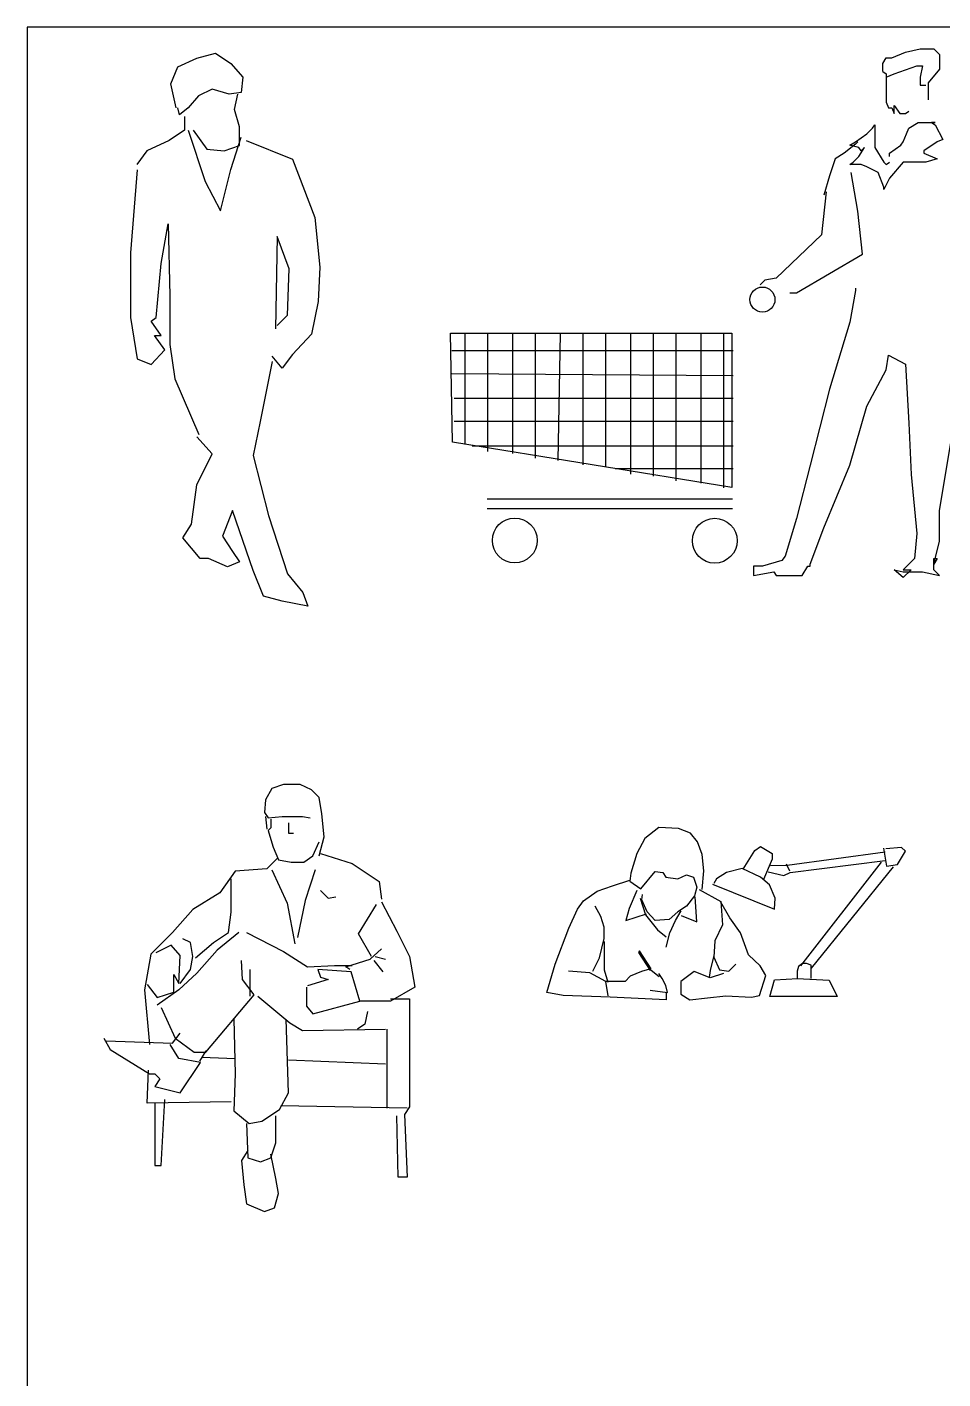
# Model space of a CAD drawing. Extents: x -3257 to 6743, y 13293 to 23293.
# Drawn here: x -3257 to -449, y 19147 to 23293 of the extents above; entities that cross this region are included whole.
import ezdxf

# ---------------------------------------------------------------- set-up
doc = ezdxf.new("R2010")
doc.units = 0
doc.header["$LTSCALE"] = 1270
doc.header["$MEASUREMENT"] = 0
doc.layers.get('0').update_dxf_attribs({"linetype": 'CONTINUOUS'})

msp = doc.modelspace()

# ---------------------------------------------------------------- linework, layer by layer
at = {"linetype": 'Continuous'}
for p, q in [((-605.5, 23198.4), (-563.7, 23215.8)), ((-563.7, 23215.8), (-518.5, 23226.3)), ((-518.5, 23226.3), (-476.7, 23226.3)), ((-476.7, 23226.3), (-459.3, 23208.9)), ((-2794.8, 23170.8), (-2737, 23197.1)), ((-2737, 23197.1), (-2679.3, 23212.8)), ((-2679.3, 23212.8), (-2632, 23181.3)), ((-2632, 23181.3), (-2595.3, 23139.3)), ((-633.3, 23181), (-622.9, 23198.4)), ((-633.3, 23174.1), (-633.3, 23181)), ((-633.3, 23156.7), (-633.3, 23174.1)), ((-622.9, 23198.4), (-615.9, 23198.4)), ((-615.9, 23198.4), (-605.5, 23198.4)), ((-598.5, 23149.7), (-528.9, 23174.1)), ((-528.9, 23174.1), (-511.5, 23174.1)), ((-511.5, 23174.1), (-518.5, 23139.3)), ((-459.3, 23208.9), (-459.3, 23174.1)), ((-459.3, 23174.1), (-459.3, 23163.6)), ((-2815.8, 23118.3), (-2794.8, 23170.8)), ((-2595.3, 23139.3), (-2600.5, 23092)), ((-633.3, 23156.7), (-622.9, 23149.7)), ((-622.9, 23149.7), (-622.9, 23139.3)), ((-622.9, 23139.3), (-598.5, 23149.7)), ((-622.9, 23139.3), (-622.9, 23132.3)), ((-622.9, 23132.3), (-622.9, 23080.1)), ((-518.5, 23139.3), (-518.5, 23114.9)), ((-459.3, 23163.6), (-494.1, 23121.9)), ((-2800.1, 23044.8), (-2815.8, 23118.3)), ((-2689.8, 23102.5), (-2731.8, 23081.5)), ((-2637.3, 23086.8), (-2689.8, 23102.5)), ((-2600.5, 23092), (-2637.3, 23086.8)), ((-518.5, 23114.9), (-501.1, 23114.9)), ((-494.1, 23121.9), (-494.1, 23069.7)), ((-2731.8, 23081.5), (-2763.3, 23044.8)), ((-2621.5, 23039.5), (-2611, 23086.8)), ((-622.9, 23080.1), (-622.9, 23062.7)), ((-622.9, 23062.7), (-615.9, 23045.3)), ((-598.5, 23027.9), (-598.5, 23052.3)), ((-598.5, 23052.3), (-581.1, 23027.9)), ((-2789.6, 23023.8), (-2794.8, 23044.8)), ((-2763.3, 23044.8), (-2789.6, 23023.8)), ((-2773.8, 23018.5), (-2773.8, 22976.5)), ((-2605.8, 22987), (-2621.5, 23039.5)), ((-615.9, 23045.3), (-605.5, 23045.3)), ((-605.5, 23045.3), (-598.5, 23027.9)), ((-581.1, 23027.9), (-563.7, 23027.9)), ((-563.7, 23027.9), (-553.3, 23034.9)), ((-2773.8, 22976.5), (-2821.1, 22945)), ((-2763.3, 22976.5), (-2710.8, 22819)), ((-2747.6, 22976.5), (-2705.5, 22918.7)), ((-2605.8, 22929.2), (-2605.8, 22987)), ((-682, 22965.3), (-671.6, 22975.7)), ((-671.6, 22975.7), (-664.6, 22982.7)), ((-664.6, 22982.7), (-657.7, 22993.1)), ((-657.7, 22993.1), (-657.7, 22965.3)), ((-560.2, 22965.3), (-553.3, 22982.7)), ((-553.3, 22982.7), (-525.4, 23000.1)), ((-525.4, 23000.1), (-473.2, 23000.1)), ((-473.2, 23000.1), (-483.7, 23000.1)), ((-483.7, 23000.1), (-473.2, 22993.1)), ((-473.2, 22993.1), (-448.9, 22947.9)), ((-2821.1, 22945), (-2889.3, 22913.5)), ((-2653, 22913.5), (-2605.8, 22929.2)), ((-2632, 22855.7), (-2600.5, 22955.5)), ((-2584.8, 22945), (-2443, 22887.2)), ((-716.8, 22933.9), (-751.6, 22906.1)), ((-734.2, 22930.5), (-716.8, 22940.9)), ((-706.4, 22923.5), (-734.2, 22930.5)), ((-716.8, 22940.9), (-682, 22965.3)), ((-709.9, 22940.9), (-716.8, 22933.9)), ((-657.7, 22965.3), (-657.7, 22923.5)), ((-612.4, 22906.1), (-577.6, 22930.5)), ((-577.6, 22930.5), (-570.7, 22940.9)), ((-570.7, 22940.9), (-560.2, 22965.3)), ((-466.3, 22940.9), (-508, 22913.1)), ((-448.9, 22947.9), (-466.3, 22940.9)), ((-2889.3, 22913.5), (-2920.8, 22871.5)), ((-2705.5, 22918.7), (-2653, 22913.5)), ((-2443, 22887.2), (-2374.7, 22708.7)), ((-779.5, 22888.7), (-796.9, 22836.5)), ((-751.6, 22906.1), (-779.5, 22888.7)), ((-723.8, 22878.3), (-706.4, 22895.7)), ((-706.4, 22895.7), (-689, 22923.5)), ((-699.4, 22913.1), (-706.4, 22923.5)), ((-689, 22923.5), (-699.4, 22913.1)), ((-657.7, 22923.5), (-629.8, 22878.3)), ((-612.4, 22895.7), (-612.4, 22906.1)), ((-508, 22913.1), (-508, 22906.1)), ((-508, 22906.1), (-466.3, 22888.7)), ((-466.3, 22888.7), (-501.1, 22878.3)), ((-2919.1, 22854.5), (-2940.1, 22600.7)), ((-2663.5, 22729.7), (-2632, 22855.7)), ((-734.2, 22871.3), (-723.8, 22878.3)), ((-699.4, 22871.3), (-734.2, 22871.3)), ((-709.9, 22728.6), (-730.8, 22846.9)), ((-682, 22864.3), (-699.4, 22871.3)), ((-647.2, 22846.9), (-682, 22864.3)), ((-629.8, 22801.7), (-647.2, 22846.9)), ((-629.8, 22878.3), (-622.9, 22871.3)), ((-622.9, 22871.3), (-612.4, 22878.3)), ((-570.7, 22878.3), (-612.4, 22829.5)), ((-501.1, 22878.3), (-570.7, 22878.3)), ((-2710.8, 22819), (-2663.5, 22729.7)), ((-796.9, 22836.5), (-814.3, 22777.3)), ((-612.4, 22829.5), (-629.8, 22794.7)), ((-629.8, 22794.7), (-629.8, 22801.7)), ((-807.3, 22787.8), (-821.2, 22655.5)), ((-696, 22596.4), (-709.9, 22728.6)), ((-2845.5, 22567.6), (-2824.5, 22689)), ((-2824.5, 22689), (-2819.2, 22468.2)), ((-2374.7, 22708.7), (-2358.9, 22556.4)), ((-2490.2, 22650.9), (-2495.5, 22367.3)), ((-2453.5, 22551.1), (-2490.2, 22650.9)), ((-821.2, 22655.5), (-960.4, 22523.3)), ((-2940.1, 22600.7), (-2940.1, 22402)), ((-897.8, 22478.1), (-696, 22596.4)), ((-2861.3, 22402), (-2845.5, 22567.6)), ((-2458.7, 22409.3), (-2453.5, 22551.1)), ((-2358.9, 22556.4), (-2364.2, 22451.4)), ((-995.2, 22516.3), (-1009.2, 22502.4)), ((-960.4, 22523.3), (-995.2, 22516.3)), ((-2819.2, 22468.2), (-2819.2, 22319.2)), ((-918.7, 22478.1), (-897.8, 22478.1)), ((-716.8, 22485), (-734.2, 22387.6)), ((-716.8, 22492), (-716.8, 22485)), ((-2364.2, 22451.4), (-2385.2, 22351.6)), ((-2940.1, 22402), (-2919.1, 22275.1)), ((-2877, 22391), (-2861.3, 22402)), ((-2845.5, 22346.8), (-2877, 22391)), ((-2490.2, 22377.8), (-2458.7, 22409.3)), ((-734.2, 22387.6), (-796.9, 22182.3)), ((-2866.5, 22346.8), (-2845.5, 22346.8)), ((-2835, 22302.7), (-2866.5, 22346.8)), ((-2385.2, 22351.6), (-2443, 22288.6)), ((-1952.2, 22020.4), (-1959.2, 22354.5)), ((-1959.2, 22354.5), (-1096.2, 22354.5)), ((-1914, 22012.6), (-1914, 22353.6)), ((-1844.4, 21991.7), (-1844.4, 22353.6)), ((-1767.8, 21984.8), (-1767.8, 22353.6)), ((-1698.2, 21970.8), (-1698.2, 22353.6)), ((-1628.6, 21963.9), (-1621.6, 22353.6)), ((-1552, 21950), (-1552, 22353.6)), ((-1482.4, 21943), (-1482.4, 22353.6)), ((-1405.9, 21922.1), (-1405.9, 22353.6)), ((-1336.3, 21915.2), (-1336.3, 22353.6)), ((-1266.7, 21901.2), (-1266.7, 22353.6)), ((-1190.1, 21894.3), (-1190.1, 22353.6)), ((-1120.5, 21880.4), (-1120.5, 22353.6)), ((-1096.2, 22354.5), (-1096.2, 21881.2)), ((-2877, 22258.5), (-2835, 22302.7)), ((-2819.2, 22319.2), (-2803.5, 22214.4)), ((-2919.1, 22275.1), (-2877, 22258.5)), ((-2506, 22267.6), (-2542.7, 22083.8)), ((-2474.5, 22246.6), (-2506, 22283.3)), ((-2443, 22288.6), (-2474.5, 22246.6)), ((-1954.9, 22300.6), (-1091.8, 22300.6)), ((-622.9, 22241.4), (-615.9, 22286.7)), ((-615.9, 22286.7), (-563.7, 22258.8)), ((-1954.9, 22231), (-1091.8, 22224)), ((-682, 22130.1), (-622.9, 22241.4)), ((-563.7, 22258.8), (-553.3, 22077.9)), ((-2803.5, 22214.4), (-2729.9, 22043.3)), ((-796.9, 22182.3), (-856, 21949.1)), ((-1947.9, 22154.4), (-1091.8, 22154.4)), ((-734.2, 21949.1), (-682, 22130.1)), ((-2542.7, 22083.8), (-2563.8, 21978.7)), ((-1947.9, 22084.8), (-1091.8, 22084.8)), ((-553.3, 22077.9), (-546.3, 21921.3)), ((-2689.8, 21984), (-2737, 22036.5)), ((-1096.2, 21881.2), (-1952.2, 22020.4)), ((-459.3, 21809.9), (-424.5, 22018.7)), ((-2737, 21889.5), (-2689.8, 21984)), ((-2563.8, 21978.7), (-2516.5, 21794.9)), ((-1892.2, 22008.3), (-1091.8, 22008.3)), ((-1453.7, 21938.7), (-1091.8, 21938.7)), ((-856, 21949.1), (-897.8, 21785.5)), ((-814.3, 21757.7), (-734.2, 21949.1)), ((-2752.8, 21768.7), (-2737, 21889.5)), ((-546.3, 21921.3), (-528.9, 21740.3)), ((-2626.8, 21810.7), (-2658.3, 21731.9)), ((-2605.8, 21747.7), (-2626.8, 21810.7)), ((-1094.4, 21845.6), (-1846.1, 21845.6)), ((-1094.4, 21815.1), (-1846.1, 21815.1)), ((-459.3, 21740.3), (-459.3, 21809.9)), ((-2779.1, 21726.7), (-2752.8, 21768.7)), ((-2516.5, 21794.9), (-2458.7, 21616.4)), ((-897.8, 21785.5), (-932.6, 21670.7)), ((-2726.5, 21663.6), (-2779.1, 21726.7)), ((-2658.3, 21731.9), (-2626.8, 21684.7)), ((-2563.8, 21626.9), (-2605.8, 21747.7)), ((-856, 21646.3), (-814.3, 21757.7)), ((-528.9, 21740.3), (-535.9, 21663.7)), ((-459.3, 21715.9), (-459.3, 21740.3)), ((-2626.8, 21684.7), (-2605.8, 21653.1)), ((-476.7, 21646.3), (-459.3, 21715.9)), ((-2700.3, 21663.6), (-2726.5, 21663.6)), ((-2642.5, 21637.4), (-2700.3, 21663.6)), ((-2605.8, 21653.1), (-2642.5, 21637.4)), ((-1019.6, 21639.4), (-1030, 21639.4)), ((-1030, 21639.4), (-1030, 21611.5)), ((-1002.2, 21639.4), (-1019.6, 21639.4)), ((-943, 21656.8), (-1002.2, 21639.4)), ((-932.6, 21670.7), (-943, 21656.8)), ((-880.4, 21611.5), (-863, 21639.4)), ((-863, 21639.4), (-856, 21639.4)), ((-856, 21639.4), (-856, 21646.3)), ((-535.9, 21663.7), (-570.7, 21628.9)), ((-476.7, 21628.9), (-476.7, 21663.7)), ((-476.7, 21663.7), (-466.3, 21663.7)), ((-466.3, 21663.7), (-476.7, 21646.3)), ((-2532.2, 21548.1), (-2563.8, 21626.9)), ((-2458.7, 21616.4), (-2411.5, 21558.6)), ((-1030, 21611.5), (-967.4, 21622)), ((-967.4, 21622), (-960.4, 21611.5)), ((-960.4, 21611.5), (-880.4, 21611.5)), ((-570.7, 21604.6), (-598.5, 21628.9)), ((-598.5, 21628.9), (-570.7, 21622)), ((-570.7, 21628.9), (-546.3, 21628.9)), ((-546.3, 21628.9), (-570.7, 21604.6)), ((-570.7, 21622), (-518.5, 21622)), ((-518.5, 21622), (-511.5, 21622)), ((-511.5, 21622), (-459.3, 21611.5)), ((-459.3, 21611.5), (-476.7, 21628.9)), ((-2411.5, 21558.6), (-2395.7, 21516.6)), ((-2474.5, 21532.4), (-2532.2, 21548.1)), ((-2395.7, 21516.6), (-2474.5, 21532.4)), ((-2506.1, 20958.2), (-2525.6, 20923)), ((-2470.9, 20969.9), (-2506.1, 20958.2)), ((-2420.1, 20969.9), (-2470.9, 20969.9)), ((-2385, 20954.3), (-2420.1, 20969.9)), ((-2361.5, 20930.8), (-2385, 20954.3)), ((-2525.6, 20923), (-2529.5, 20883.9)), ((-2353.7, 20880.1), (-2361.5, 20930.8)), ((-2529.5, 20883.9), (-2517.8, 20868.3)), ((-2525.6, 20872.2), (-2521.7, 20833.1)), ((-2517.8, 20868.3), (-2474.8, 20872.2)), ((-2510, 20864.4), (-2510, 20837.1)), ((-2474.8, 20872.2), (-2412.3, 20872.2)), ((-2455.3, 20852.7), (-2455.3, 20821.4)), ((-2412.3, 20872.2), (-2388.9, 20868.3)), ((-2345.9, 20809.7), (-2353.7, 20880.1)), ((-2510, 20837.1), (-2517.8, 20829.3)), ((-2517.8, 20829.3), (-2510, 20801.9)), ((-2455.3, 20821.4), (-2439.7, 20821.4)), ((-1320.4, 20838.7), (-1363, 20805)), ((-1260, 20835.2), (-1320.4, 20838.7)), ((-1222.7, 20821), (-1260, 20835.2)), ((-1201.4, 20794.3), (-1222.7, 20821)), ((-2510, 20801.9), (-2502.2, 20778.5)), ((-2502.2, 20778.5), (-2486.6, 20739.4)), ((-2381.1, 20751.1), (-2361.5, 20794.1)), ((-2361.5, 20751.1), (-2345.9, 20809.7)), ((-1363, 20805), (-1387.8, 20758.8)), ((-1187.2, 20755.3), (-1201.4, 20794.3)), ((-1025.5, 20767.7), (-1007.8, 20780.1)), ((-1007.8, 20780.1), (-972.3, 20758.8)), ((-631.3, 20774.8), (-622.4, 20719.7)), ((-576.2, 20776.6), (-624.2, 20773)), ((-563.8, 20765.9), (-576.2, 20776.6)), ((-2490.5, 20743.3), (-2521.7, 20712)), ((-2486.6, 20739.4), (-2447.5, 20731.6)), ((-2447.5, 20731.6), (-2408.4, 20731.6)), ((-2408.4, 20731.6), (-2381.1, 20751.1)), ((-2357.6, 20758.9), (-2259.9, 20727.7)), ((-2259.9, 20727.7), (-2177.9, 20673)), ((-1387.8, 20758.8), (-1405.6, 20698.4)), ((-1181.8, 20705.5), (-1187.2, 20755.3)), ((-1061.1, 20710.9), (-1025.5, 20767.7)), ((-972.3, 20741), (-998.9, 20678.9)), ((-972.3, 20758.8), (-972.3, 20741)), ((-926.1, 20723.3), (-625.9, 20764.1)), ((-917.2, 20700.2), (-625.9, 20737.5)), ((-638.4, 20732.2), (-885.2, 20414.3)), ((-588.6, 20725.1), (-563.8, 20765.9)), ((-2619.4, 20704.2), (-2666.3, 20637.8)), ((-2521.7, 20712), (-2619.4, 20704.2)), ((-2506.1, 20708.1), (-2459.2, 20606.5)), ((-2373.2, 20708.1), (-2404.5, 20614.3)), ((-1405.6, 20698.4), (-1409.2, 20673.6)), ((-1375.4, 20650.5), (-1331, 20703.8)), ((-1331, 20703.8), (-1307.9, 20700.2)), ((-1307.9, 20700.2), (-1299, 20686)), ((-1299, 20686), (-1261.7, 20680.7)), ((-1261.7, 20680.7), (-1235.1, 20693.1)), ((-1235.1, 20693.1), (-1213.8, 20686)), ((-1213.8, 20686), (-1203.1, 20655.8)), ((-1187.2, 20648.7), (-1181.8, 20705.5)), ((-1112.6, 20700.2), (-1142.8, 20680.7)), ((-1064.6, 20712.6), (-1112.6, 20700.2)), ((-1007.8, 20686), (-1064.6, 20712.6)), ((-981.1, 20662.9), (-1007.8, 20686)), ((-984.7, 20702), (-936.7, 20691.3)), ((-977.6, 20721.5), (-927.9, 20723.3)), ((-936.7, 20691.3), (-917.2, 20700.2)), ((-929.6, 20726.8), (-919, 20705.5)), ((-601.1, 20718), (-853.3, 20407.2)), ((-622.4, 20719.7), (-588.6, 20725.1)), ((-2631.1, 20579.2), (-2631.1, 20680.8)), ((-2357.6, 20645.6), (-2334.2, 20622.2)), ((-2177.9, 20673), (-2170.1, 20618.3)), ((-1508.6, 20643.4), (-1462.4, 20659.4)), ((-1462.4, 20659.4), (-1409.2, 20677.1)), ((-1387.8, 20645.1), (-1410.9, 20590.1)), ((-1409.2, 20673.6), (-1375.4, 20650.5)), ((-1203.1, 20655.8), (-1210.2, 20629.2)), ((-1196, 20648.7), (-1130.3, 20611.4)), ((-1155.2, 20664.7), (-965.2, 20588.3)), ((-1142.8, 20680.7), (-1151.6, 20666.5)), ((-963.4, 20622.1), (-981.1, 20662.9)), ((-2666.3, 20637.8), (-2748.4, 20587)), ((-2459.2, 20606.5), (-2435.8, 20481.5)), ((-2404.5, 20614.3), (-2428, 20501)), ((-2334.2, 20622.2), (-2310.7, 20626.1)), ((-2240.4, 20512.8), (-2185.7, 20602.6)), ((-2170.1, 20610.5), (-2123.2, 20520.6)), ((-1569, 20588.3), (-1551.2, 20613.2)), ((-1551.2, 20613.2), (-1508.6, 20643.4)), ((-1377.2, 20622.1), (-1361.2, 20570.5)), ((-1371.9, 20616.7), (-1370.1, 20632.7)), ((-1355.9, 20579.4), (-1371.9, 20616.7)), ((-1210.2, 20629.2), (-1235.1, 20597.2)), ((-1203.1, 20549.2), (-1208.5, 20625.6)), ((-1130.3, 20611.4), (-1125, 20540.4)), ((-1101.9, 20561.7), (-1130.3, 20609.6)), ((-965.2, 20588.3), (-963.4, 20622.1)), ((-2748.4, 20587), (-2810.9, 20516.7)), ((-2638.9, 20516.7), (-2631.1, 20579.2)), ((-1595.6, 20529.7), (-1569, 20588.3)), ((-1498, 20565.2), (-1515.7, 20597.2)), ((-1487.3, 20533.3), (-1498, 20565.2)), ((-1410.9, 20590.1), (-1421.6, 20552.8)), ((-1421.6, 20552.8), (-1357.7, 20574.1)), ((-1361.2, 20570.5), (-1323.9, 20524.4)), ((-1331, 20552.8), (-1355.9, 20579.4)), ((-1261.7, 20579.4), (-1288.4, 20556.3)), ((-1268.9, 20552.8), (-1251.1, 20583)), ((-1235.1, 20597.2), (-1261.7, 20579.4)), ((-1251.1, 20568.8), (-1203.1, 20549.2)), ((-1069.9, 20515.5), (-1101.9, 20561.7)), ((-2123.2, 20520.6), (-2084.1, 20442.4)), ((-1638.3, 20419.6), (-1595.6, 20529.7)), ((-1487.3, 20497.7), (-1487.3, 20533.3)), ((-1288.4, 20556.3), (-1331, 20552.8)), ((-1323.9, 20524.4), (-1297.3, 20503.1)), ((-1286.6, 20515.5), (-1268.9, 20552.8)), ((-1125, 20540.4), (-1148.1, 20490.6)), ((-2810.9, 20516.7), (-2877.3, 20450.2)), ((-2756.2, 20485.4), (-2779.6, 20497.1)), ((-2748.4, 20442.4), (-2756.2, 20485.4)), ((-2740.5, 20438.5), (-2685.8, 20485.4)), ((-2685.8, 20485.4), (-2638.9, 20516.7)), ((-2607.7, 20516.7), (-2674.1, 20462)), ((-2584.2, 20516.7), (-2470.9, 20458.1)), ((-2201.3, 20442.4), (-2240.4, 20512.8)), ((-1501.5, 20439.1), (-1487.3, 20497.7)), ((-1487.3, 20488.9), (-1487.3, 20401.8)), ((-1297.3, 20471.1), (-1286.6, 20515.5)), ((-1148.1, 20490.6), (-1151.6, 20440.9)), ((-1045.1, 20448), (-1069.9, 20515.5)), ((-2877.3, 20450.2), (-2896.8, 20340.9)), ((-2814.8, 20477.6), (-2861.7, 20454.2)), ((-2787.4, 20446.3), (-2814.8, 20477.6)), ((-2791.3, 20360.4), (-2787.4, 20446.3)), ((-2756.2, 20403.4), (-2748.4, 20442.4)), ((-2674.1, 20462), (-2736.6, 20391.7)), ((-2470.9, 20458.1), (-2396.7, 20411.2)), ((-2205.2, 20434.6), (-2170.1, 20465.9)), ((-2189.6, 20442.4), (-2158.4, 20434.6)), ((-2084.1, 20442.4), (-2068.5, 20348.7)), ((-1522.8, 20398.3), (-1501.5, 20439.1)), ((-1379, 20460.4), (-1382.5, 20455.1)), ((-1382.5, 20455.1), (-1347, 20400.1)), ((-1343.4, 20405.4), (-1379, 20460.4)), ((-1151.6, 20446.2), (-1162.3, 20400.1)), ((-1151.6, 20440.9), (-1133.9, 20401.8)), ((-1009.6, 20414.3), (-1045.1, 20448)), ((-2787.4, 20360.4), (-2756.2, 20403.4)), ((-2596, 20372.1), (-2599.9, 20430.7)), ((-2572.5, 20321.3), (-2572.5, 20403.4)), ((-2396.7, 20411.2), (-2314.6, 20415.1)), ((-2365.4, 20403.4), (-2357.6, 20379.9)), ((-2263.8, 20395.5), (-2365.4, 20403.4)), ((-2314.6, 20415.1), (-2259.9, 20415.1)), ((-2279.5, 20411.2), (-2205.2, 20434.6)), ((-2267.8, 20403.4), (-2279.5, 20411.2)), ((-2236.5, 20305.7), (-2263.8, 20395.5)), ((-2193.5, 20430.7), (-2166.2, 20395.5)), ((-1663.1, 20332.6), (-1638.3, 20419.6)), ((-1531.7, 20392.9), (-1597.4, 20398.3)), ((-1487.3, 20401.8), (-1476.6, 20364.5)), ((-1373.6, 20396.5), (-1407.4, 20382.3)), ((-1348.8, 20403.6), (-1373.6, 20396.5)), ((-1318.6, 20380.5), (-1348.8, 20403.6)), ((-1212, 20396.5), (-1252.9, 20366.3)), ((-1162.3, 20377), (-1212, 20396.5)), ((-1162.3, 20400.1), (-1165.8, 20378.7)), ((-1133.9, 20401.8), (-1105.5, 20398.3)), ((-1105.5, 20398.3), (-1084.2, 20419.6)), ((-991.8, 20384.1), (-1009.6, 20414.3)), ((-892.3, 20412.5), (-895.9, 20398.3)), ((-895.9, 20398.3), (-895.9, 20375.2)), ((-879.9, 20421.4), (-892.3, 20412.5)), ((-867.5, 20421.4), (-879.9, 20421.4)), ((-853.3, 20416), (-867.5, 20421.4)), ((-853.3, 20375.2), (-853.3, 20416)), ((-2889, 20356.5), (-2857.7, 20317.4)), ((-2806.9, 20333), (-2806.9, 20387.7)), ((-2806.9, 20387.7), (-2791.3, 20360.4)), ((-2736.6, 20391.7), (-2791.3, 20340.9)), ((-2560.8, 20325.2), (-2596, 20372.1)), ((-2334.2, 20372.1), (-2396.7, 20352.6)), ((-2357.6, 20379.9), (-2334.2, 20372.1)), ((-1482, 20366.3), (-1531.7, 20392.9)), ((-1483.7, 20366.3), (-1476.6, 20321.9)), ((-1423.4, 20366.3), (-1482, 20366.3)), ((-1407.4, 20382.3), (-1423.4, 20366.3)), ((-1309.7, 20375.2), (-1320.4, 20391.2)), ((-1299, 20353.9), (-1309.7, 20375.2)), ((-1293.7, 20332.6), (-1299, 20353.9)), ((-1252.9, 20366.3), (-1252.9, 20327.2)), ((-1121.4, 20391.2), (-1162.3, 20377)), ((-1011.3, 20323.7), (-991.8, 20384.1)), ((-979.4, 20320.1), (-965.2, 20371.6)), ((-965.2, 20371.6), (-894.1, 20375.2)), ((-895.9, 20375.2), (-798.2, 20369.9)), ((-798.2, 20369.9), (-773.3, 20320.1)), ((-2896.8, 20340.9), (-2881.2, 20172.8)), ((-2791.3, 20340.9), (-2857.7, 20294)), ((-2857.7, 20317.4), (-2806.9, 20333)), ((-2709.3, 20149.4), (-2560.8, 20325.2)), ((-2549.1, 20321.3), (-2451.4, 20239.3)), ((-2400.6, 20348.7), (-2400.6, 20290.1)), ((-2068.5, 20348.7), (-2142.7, 20305.7)), ((-2142.7, 20313.5), (-2084.1, 20313.5)), ((-2084.1, 20313.5), (-2084.1, 19981.4)), ((-1613.4, 20323.7), (-1663.1, 20332.6)), ((-1469.5, 20318.4), (-1613.4, 20323.7)), ((-1297.3, 20309.5), (-1469.5, 20318.4)), ((-1347, 20339.7), (-1293.7, 20332.6)), ((-1297.3, 20332.6), (-1297.3, 20309.5)), ((-1252.9, 20327.2), (-1224.5, 20309.5)), ((-1224.5, 20309.5), (-1171.2, 20316.6)), ((-1171.2, 20316.6), (-1114.3, 20321.9)), ((-1114.3, 20321.9), (-1036.2, 20318.4)), ((-1036.2, 20318.4), (-1011.3, 20323.7)), ((-773.3, 20320.1), (-979.4, 20320.1)), ((-2846, 20286.2), (-2803, 20192.4)), ((-2400.6, 20290.1), (-2381.1, 20266.6)), ((-2381.1, 20266.6), (-2236.5, 20305.7)), ((-2142.7, 20305.7), (-2236.5, 20305.7)), ((-2213.1, 20274.4), (-2220.9, 20235.4)), ((-2623.3, 20251), (-2619.4, 20083)), ((-2455.3, 20024.4), (-2463.1, 20251)), ((-2451.4, 20239.3), (-2412.3, 20215.8)), ((-2220.9, 20235.4), (-2244.3, 20219.7)), ((-3021.8, 20192.4), (-3002.3, 20157.2)), ((-2810.9, 20176.7), (-2787.4, 20208)), ((-2803, 20192.4), (-2744.4, 20149.4)), ((-2412.3, 20215.8), (-2158.4, 20219.7)), ((-2154.4, 20219.7), (-2154.4, 19977.5)), ((-3014, 20184.6), (-2810.9, 20176.7)), ((-3002.3, 20157.2), (-2881.2, 20083)), ((-2791.3, 20129.9), (-2818.7, 20172.8)), ((-2744.4, 20149.4), (-2709.3, 20149.4)), ((-2709.3, 20153.3), (-2728.8, 20122.1)), ((-2724.9, 20118.1), (-2791.3, 20129.9)), ((-2787.4, 20024.4), (-2724.9, 20118.1)), ((-2721, 20133.8), (-2619.4, 20129.9)), ((-2455.3, 20125.9), (-2158.4, 20114.2)), ((-2889, 19993.1), (-2885.1, 20094.7)), ((-2881.2, 20083), (-2865.6, 20083)), ((-2865.6, 20083), (-2849.9, 20067.3)), ((-2849.9, 20067.3), (-2865.6, 20043.9)), ((-2619.4, 20083), (-2623.3, 19969.7)), ((-2865.6, 20043.9), (-2787.4, 20024.4)), ((-2482.7, 19973.6), (-2455.3, 20024.4)), ((-2631.1, 19997), (-2889, 19993.1)), ((-2865.6, 19993.1), (-2865.6, 19801.7)), ((-2846, 19801.7), (-2834.3, 20004.8)), ((-2091.9, 19977.5), (-2478.8, 19985.3)), ((-2084.1, 19981.4), (-2099.7, 19957.9)), ((-2623.3, 19969.7), (-2576.4, 19930.6)), ((-2537.4, 19938.4), (-2482.7, 19973.6)), ((-2494.4, 19872), (-2494.4, 19954)), ((-2119.3, 19766.5), (-2123.2, 19954)), ((-2099.7, 19957.9), (-2091.9, 19766.5)), ((-2584.2, 19930.6), (-2580.3, 19825.1)), ((-2576.4, 19930.6), (-2537.4, 19938.4)), ((-2510, 19825.1), (-2494.4, 19872)), ((-2580.3, 19848.5), (-2599.9, 19817.3)), ((-2599.9, 19817.3), (-2592.1, 19743)), ((-2580.3, 19825.1), (-2541.3, 19813.4)), ((-2541.3, 19813.4), (-2510, 19825.1)), ((-2494.4, 19762.6), (-2510, 19836.8)), ((-2865.6, 19801.7), (-2846, 19801.7)), ((-2592.1, 19743), (-2584.2, 19684.5)), ((-2486.6, 19715.7), (-2494.4, 19762.6)), ((-2091.9, 19766.5), (-2119.3, 19766.5)), ((-2498.3, 19672.7), (-2486.6, 19715.7)), ((-2584.2, 19684.5), (-2529.5, 19661)), ((-2529.5, 19661), (-2498.3, 19672.7))]:
    msp.add_line(p, q, dxfattribs=at)
msp.add_lwpolyline([(6742.9, 23292.8), (-3257.1, 23292.8), (-3257.1, 13292.8), (6742.9, 13292.8)], close=True, dxfattribs=at)
for centre, radius in [((-1002.2, 22457.2), 38.3), ((-1761.7, 21718.5), 68.7), ((-1148.4, 21717.7), 68.7)]:
    msp.add_circle(centre, radius, dxfattribs=at)

doc.saveas('drawing.dxf')
